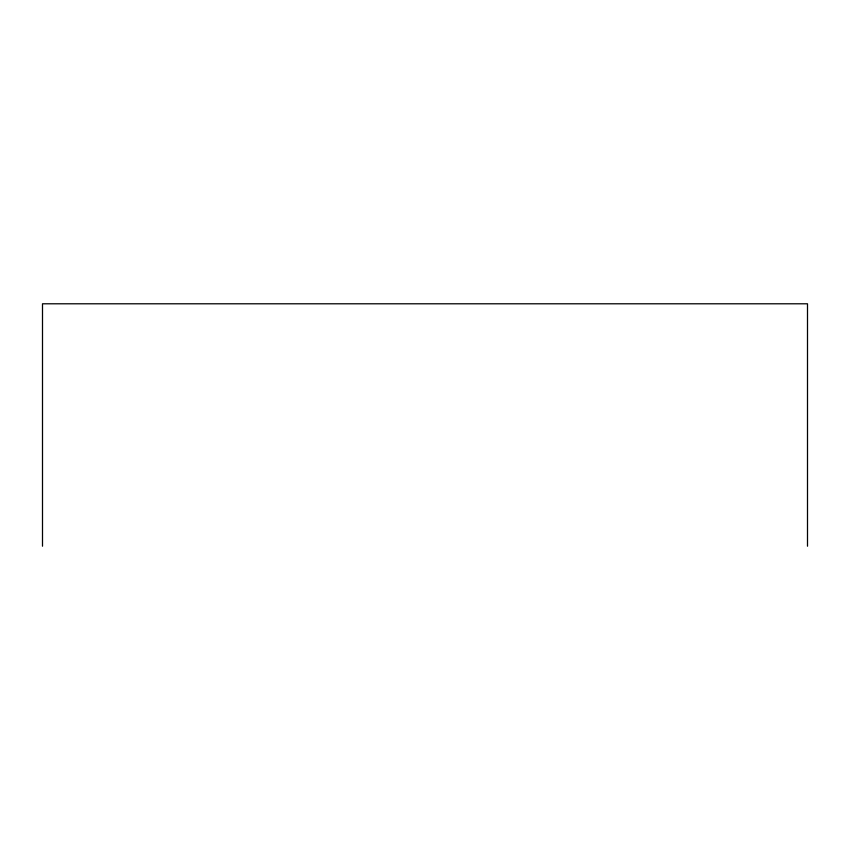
<?xml version="1.0" encoding="UTF-8"?>
<svg xmlns="http://www.w3.org/2000/svg" width="850" height="850" viewBox="0 0 850 850"><rect width="100%" height="100%" fill="white"/><g stroke="black" fill="none" stroke-linecap="round" stroke-linejoin="round"><path stroke-width="1.27" d="M807.5 546.21L807.5 303.79L42.5 303.79L42.5 546.21"/></g></svg>
